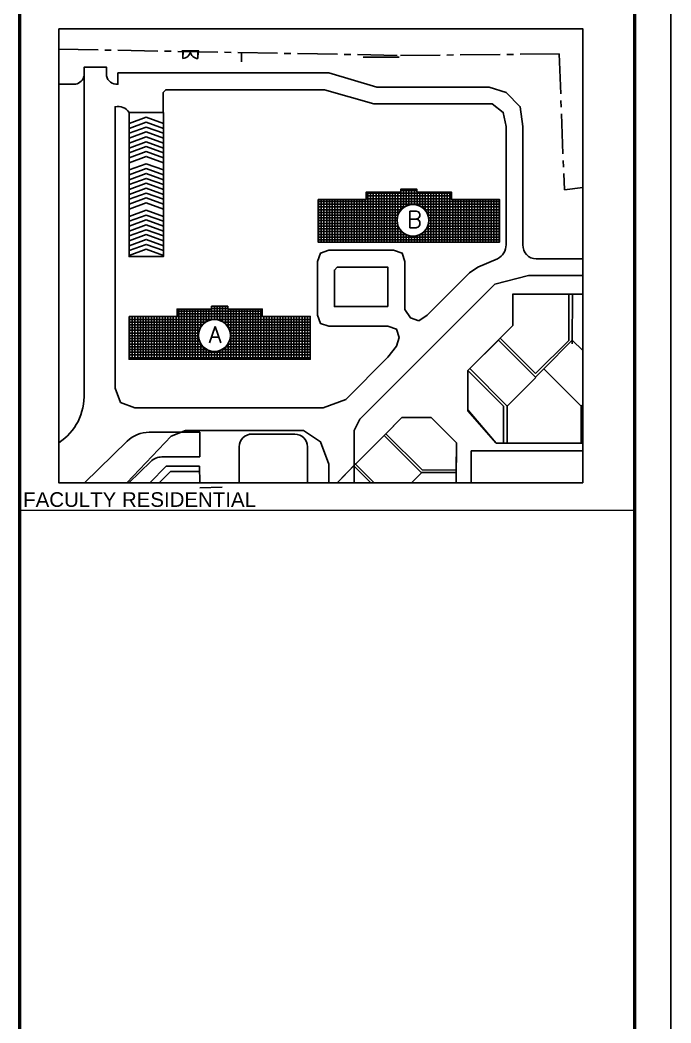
# Model space of a CAD drawing. Extents: x -200722 to 834823, y -494970 to 88783.
# Drawn here: x 305396 to 315183, y -69395 to -54327 of the extents above; entities that cross this region are included whole.
import ezdxf

# ---------------------------------------------------------------- set-up
doc = ezdxf.new("R2010")
doc.units = 0
doc.header["$LTSCALE"] = 100
doc.header["$MEASUREMENT"] = 0
doc.linetypes.add('CENTER2', pattern=[1.125, 0.75, -0.125, 0.125, -0.125])
doc.layers.get('0').update_dxf_attribs({"linetype": 'CONTINUOUS'})
doc.layers.add('9_PRINT BOUNDARY_NON PRINT', color=32, linetype='CONTINUOUS', plot=False)
doc.layers.add('9_TITLE TEXT', color=7, linetype='CONTINUOUS', lineweight=20)
doc.styles.get("Standard").update_dxf_attribs({"font": 'simplex.shx'})
doc.styles.add('TITLES', font='arial.ttf')
pattern_1 = [(90, (140930.037, -121429.756), (-41.188003, 7e-15), []), (180, (140930.037, -121429.756), (-7e-15, -41.188003), [])]

msp = doc.modelspace()

# ---------------------------------------------------------------- hatches: boundary and pattern name
h = msp.add_hatch()
h.set_pattern_fill('ANSI37', color=8, scale=12.972599, angle=45)
h.set_pattern_definition(pattern_1)
edge = h.paths.add_edge_path()
edge.add_arc((311303.1, -57336.2), 238.5, 0, 360)
h.paths.add_polyline_path([(309879.4, -57021.3), (309879.4, -57664.6), (312602.8, -57664.6), (312602.8, -57021.3), (311881.5, -57021.6), (311881.5, -56910.7), (311370.3, -56910.7), (311370.3, -56905.7), (311363, -56905.7), (311363, -56869.5), (311119.2, -56869.5), (311119.2, -56905.7), (311112, -56905.7), (311112, -56910.7), (310600.8, -56910.7), (310600.8, -57021.3)])
h = msp.add_hatch()
h.set_pattern_fill('ANSI37', color=8, scale=12.972599, angle=45)
h.set_pattern_definition(pattern_1)
edge = h.paths.add_edge_path()
edge.add_arc((308319.5, -59066.2), 238.5, 0, 360)
h.paths.add_polyline_path([(307036.5, -58779.3), (307036.5, -59422.6), (309759.9, -59422.6), (309759.9, -58779.3), (309038.6, -58779.6), (309038.6, -58668.8), (308527.3, -58668.8), (308527.3, -58663.8), (308520.1, -58663.8), (308520.1, -58627.5), (308276.3, -58627.5), (308276.3, -58663.8), (308269.1, -58663.8), (308269, -58668.8), (307757.9, -58668.8), (307757.9, -58779.3)])

# ---------------------------------------------------------------- linework, layer by layer
at = {"color": 18, "linetype": 'CENTER2', "ltscale": 8, "true_color": 0x000000}
for p, q in [((305968.7, -54765.9), (311114.7, -54858.9)), ((311114.7, -54858.9), (313501.6, -54836.4)), ((313501.6, -54836.4), (313579.7, -56878.9)), ((313579.7, -56878.9), (313855.2, -56841.2))]:
    msp.add_line(p, q, dxfattribs=at)
at = {"color": 18, "true_color": 0x000000}
for p, q in [((307842.1, -54790.1), (307831.5, -54790)), ((307834.6, -54799.5), (307834.7, -54787.9)), ((307838.3, -54799.5), (307834.6, -54799.5)), ((307834.7, -54787.9), (307838.4, -54788)), ((307835.4, -54788.6), (307835.3, -54798.9)), ((307835.6, -54799.2), (307838, -54799.2)), ((307838.1, -54788.3), (307835.7, -54788.3)), ((307838.3, -54799.5), (307838.3, -54799.5)), ((307838.3, -54799.5), (307842, -54799.5)), ((307838.4, -54788), (307838.4, -54788)), ((307842.1, -54788), (307838.4, -54788)), ((307841.1, -54799.2), (307838.6, -54799.2)), ((307838.7, -54788.3), (307841.1, -54788.3)), ((307841.4, -54788.6), (307841.3, -54798.9)), ((307842.7, -54796.2), (307841.9, -54902.7)), ((307842, -54799.5), (307842.1, -54788)), ((307842.1, -54788), (308073, -54789.7)), ((307842.1, -54790.1), (308073, -54791.8)), ((307846.2, -54796.2), (307842.7, -54796.2)), ((307846.9, -54792.7), (307844.9, -54792.6)), ((307844.9, -54794.9), (307846.9, -54795)), ((307845.4, -54902.8), (307846.2, -54796.2)), ((307950, -54792.8), (307853.8, -54792.1)), ((307950, -54796.3), (307853.8, -54795.6)), ((307965, -54792.9), (308061.2, -54793.7)), ((307965, -54796.4), (308061.1, -54797.1)), ((308068, -54904.4), (308068.8, -54797.9)), ((308068.1, -54794.3), (308070.1, -54794.3)), ((308070, -54796.6), (308068.1, -54796.6)), ((308068.8, -54797.9), (308072.2, -54797.9)), ((308072.2, -54797.9), (308071.4, -54904.4)), ((308072.9, -54801.2), (308073, -54789.7)), ((308076.6, -54801.3), (308072.9, -54801.2)), ((308073, -54789.7), (308080.4, -54789.8)), ((308073, -54791.8), (308083.6, -54791.9)), ((308073.6, -54790.3), (308073.6, -54800.6)), ((308073.8, -54800.9), (308076.3, -54800.9)), ((308076.4, -54790), (308073.9, -54790)), ((308076.6, -54801.2), (308076.6, -54801.3)), ((308076.6, -54801.3), (308080.3, -54801.3)), ((308076.7, -54789.7), (308076.7, -54789.8)), ((308076.9, -54790.1), (308079.4, -54790.1)), ((308079.3, -54801), (308076.9, -54801)), ((308079.7, -54790.3), (308079.6, -54800.7)), ((308080.3, -54801.3), (308080.4, -54789.8)), ((308727.8, -54815.8), (308727.7, -54954.8)), ((307841.9, -54902.7), (307845.4, -54902.8)), ((308071.4, -54904.4), (308068, -54904.4)), ((311095.8, -54886.9), (310555.8, -54886.6)), ((306359, -55037.2, 30.5), (306359, -60013.9)), ((313274.8, -59561), (313144.5, -59691.2)), ((307339.5, -60519.3), (308100.2, -60519.7)), ((308100.2, -60519.7), (308100, -60891.6)), ((309526.6, -60547.6), (308882.5, -60547.2)), ((306362.7, -61279.9), (307008.4, -60653.4)), ((308692.1, -61279.9), (308692.4, -60737.1)), ((309716.3, -61279.9), (309716.5, -60737.7)), ((312176.7, -60800.2), (312176.4, -61279.9)), ((313855.2, -60801.1), (312176.7, -60800.2)), ((307031.2, -61279.9), (307362.6, -60958.4)), ((308100, -60891.6), (307528.2, -60891.3)), ((307345, -61279.9), (307594.2, -61031)), ((307489.1, -61279.9), (307657.3, -61111.9)), ((307594.2, -61031), (308092.1, -61028.9)), ((307657.3, -61111.9), (308093.8, -61109.2)), ((308092.1, -61028.9), (308097.4, -61279.9)), ((308099, -61355.2), (308436.1, -61344.7))]:
    msp.add_line(p, q, dxfattribs=at)
at = {"color": 8}
for p, q in [((312804.9, -58918.7), (312805.2, -58439.1)), ((313855.2, -58444.4), (312805.2, -58443.9)), ((313699.5, -59191.3), (313699.9, -58441)), ((312804.9, -58918.7), (312129, -59593.9)), ((312128.7, -60196.7), (312129, -59593.9)), ((312719.9, -60115.4), (312719.6, -60686)), ((313830.7, -60117.5), (313830.4, -60686.6)), ((312556.8, -60685.9), (312128.7, -60196.7)), ((311137.8, -60299.6), (310869.6, -60567.5)), ((311137.8, -60299.6), (311576, -60299.8)), ((311955.8, -60680.1), (311576, -60299.8)), ((311955.8, -60680.1), (311955.5, -61279.9)), ((313855.2, -60686.6), (312556.8, -60685.9)), ((310444.9, -60991.7), (310162.5, -61279.9)), ((311425.4, -61123.9), (311955.6, -61124.2))]:
    msp.add_line(p, q, dxfattribs=at)
at = {"color": 18, "ltscale": 2, "true_color": 0x000000}
for p, q in [((312805.2, -58443.9), (312804.9, -58918.7)), ((313646, -58444.3), (312805.2, -58443.9)), ((313645.6, -59139.9), (313646, -58444.3)), ((312804.9, -58918.7), (312615.2, -59108.3)), ((312158.5, -59564.4), (312588.7, -59134.7)), ((312588.7, -59134.7), (313151.7, -59698.3)), ((312615.2, -59108.3), (313145.7, -59639.3)), ((313145.7, -59639.3), (313645.6, -59139.9)), ((313269.4, -59566.5), (313699.5, -59136.8)), ((313699.5, -59136.8), (313855.2, -59292.7)), ((312128.7, -60182.7), (312129, -59593.9)), ((312129, -59593.9), (312130.9, -59592)), ((312130.9, -59592), (312664.8, -60126.4)), ((312721.5, -60128), (312158.5, -59564.4)), ((313832.4, -60130.1), (313269.4, -59566.5)), ((313151.7, -59698.3), (312721.5, -60128)), ((313855.2, -60107.3), (313832.4, -60130.1)), ((312556.8, -60685.9), (312128.7, -60182.7)), ((312664.8, -60126.4), (312664.5, -60686)), ((311137.8, -60299.6), (310895.5, -60541.6)), ((311576, -60299.8), (311137.8, -60299.6)), ((311955.8, -60680.1), (311576, -60299.8)), ((310439.4, -60997.2), (310869.6, -60567.5)), ((310869.6, -60567.5), (311432.6, -61131.1)), ((310895.5, -60541.6), (311440.6, -61087.3)), ((311955.6, -61087.5), (311955.8, -60680.1)), ((312664.5, -60686), (312556.8, -60685.9)), ((310413.8, -61023.4), (310162.5, -61279.9)), ((310670.1, -61279.9), (310413.8, -61023.4)), ((310721.9, -61279.9), (310439.4, -60997.2)), ((311432.6, -61131.1), (311283.6, -61279.9)), ((311440.6, -61087.3), (311955.6, -61087.5))]:
    msp.add_line(p, q, dxfattribs=at)
at = {"color": 18, "true_color": 0x000000}
for points in [[(223222.7, -104400.4), (314632.7, -104400.4), (314632.7, -40160.4), (223222.7, -40160.4)], [(305978.8, -54458.9), (313855.2, -54458.9), (313855.2, -61279.9), (305978.8, -61279.9)]]:
    msp.add_lwpolyline(points, close=True, dxfattribs=at)
at = {"color": 18, "ltscale": 2, "true_color": 0x000000, "elevation": 30.5}
for points in [[(313855.2, -57913.6), (313157.9, -57913.6, -0.4368645), (312957.8, -57702.1), (312957.8, -55925.5), (312915.5, -55629.4), (312704, -55417.9), (312450.2, -55333.3), (310758.2, -55333.3), (310039.1, -55121.8), (306866.6, -55121.8), (306866.6, -55291, -0.3942949), (306697.4, -55164.1), (306697.4, -55037.2), (306359, -55037.2), (306359, -55164.1, -0.3016965), (306232.1, -55291), (305978.8, -55291)], [(311392.7, -58844.2), (311265.8, -58801.9), (311181.2, -58675), (311181.2, -57955.9), (311138.9, -57829), (311012, -57786.7), (310039.1, -57786.7), (309912.2, -57829), (309869.9, -57955.9), (309869.9, -58759.6), (309912.2, -58886.5), (310039.1, -58928.8), (310927.4, -58928.8), (311054.3, -58971.1), (311096.6, -59098), (311054.3, -59224.9), (310927.4, -59394.1), (310292.9, -60028.6), (309954.5, -60155.5), (307120.4, -60155.5), (306908.9, -60070.9), (306824.3, -59859.4), (306824.3, -55629.4, -0.3027756), (307035.8, -55714), (307547.8, -55714), (307547.8, -55417.9), (307585.7, -55375.6), (309975.7, -55375.6), (310715.9, -55587.1), (312492.5, -55587.1), (312661.7, -55714), (312704, -55925.5), (312704, -57702.1, -0.2847818), (312577.1, -57913.6), (312281, -58040.5), (312154.1, -58125.1), (311519.6, -58759.6), (311392.7, -58844.2)]]:
    msp.add_lwpolyline(points, format="xyb", dxfattribs=at)
at = {"color": 18, "true_color": 0x000000}
for points, elevation in [([(307035.8, -55714), (307552.6, -55714), (307552.6, -57880.2), (307035.8, -57880.2)], 30.5), ([(309879.4, -57021.3), (309879.4, -57664.6), (312602.8, -57664.6), (312602.8, -57021.3), (311881.5, -57021.6), (311881.5, -56910.7), (311370.3, -56910.7), (311370.3, -56905.7), (311363, -56905.7), (311363, -56869.5), (311119.2, -56869.5), (311119.2, -56905.7), (311112, -56905.7), (311112, -56910.7), (310600.8, -56910.7), (310600.8, -57021.3)], -160.5), ([(307036.5, -58779.3), (307036.5, -59422.6), (309759.9, -59422.6), (309759.9, -58779.3), (309038.6, -58779.6), (309038.6, -58668.8), (308527.3, -58668.8), (308527.3, -58663.8), (308520.1, -58663.8), (308520.1, -58627.5), (308276.3, -58627.5), (308276.3, -58663.8), (308269.1, -58663.8), (308269, -58668.8), (307757.9, -58668.8), (307757.9, -58779.3)], -160.5)]:
    msp.add_lwpolyline(points, close=True, dxfattribs=dict(at, elevation=elevation))
at = {"color": 18, "ltscale": 2, "true_color": 0x000000, "elevation": 30.5}
for points in [[(307036.4, -55882.2), (307294.2, -55788.3), (307552.2, -55882.2)], [(307036.4, -55955.7), (307294.2, -55861.8), (307552.2, -55955.7)], [(307036.4, -56029.1), (307294.2, -55935.3), (307552.2, -56029.1)], [(307036.4, -56102.6), (307294.2, -56008.8), (307552.2, -56102.6)], [(307036.4, -56176.1), (307294.2, -56082.2), (307552.2, -56176.1)], [(307036.4, -56249.6), (307294.2, -56155.7), (307552.2, -56249.6)], [(307036.4, -56323.1), (307294.2, -56229.2), (307552.2, -56323.1)], [(307036.4, -56396.5), (307294.2, -56302.7), (307552.2, -56396.5)], [(307036.4, -56470), (307294.2, -56376.1), (307552.2, -56470)], [(307036.4, -56579.5), (307294.2, -56485.6), (307552.2, -56579.5)], [(307036.4, -56653), (307294.2, -56559.1), (307552.2, -56653)], [(307036.4, -56726.4), (307294.2, -56632.6), (307552.2, -56726.4)], [(307036.4, -56799.9), (307294.2, -56706.1), (307552.2, -56799.9)], [(307036.4, -56873.4), (307294.2, -56779.5), (307552.2, -56873.4)], [(307036.4, -56946.9), (307294.2, -56853), (307552.2, -56946.9)], [(307036.4, -57020.4), (307294.2, -56926.5), (307552.2, -57020.4)], [(307036.4, -57093.8), (307294.2, -57000), (307552.2, -57093.8)], [(307036.4, -57167.3), (307294.2, -57073.4), (307552.2, -57167.3)], [(307036.4, -57276.8), (307294.2, -57182.9), (307552.2, -57276.8)], [(307036.4, -57350.3), (307294.2, -57256.4), (307552.2, -57350.3)], [(307036.4, -57423.8), (307294.2, -57329.9), (307552.2, -57423.8)], [(307036.4, -57497.2), (307294.2, -57403.4), (307552.2, -57497.2)], [(307036.4, -57570.7), (307294.2, -57476.8), (307552.2, -57570.7)], [(307036.4, -57644.2), (307294.2, -57550.3), (307552.2, -57644.2)], [(307036.4, -57717.7), (307294.2, -57623.8), (307552.2, -57717.7)], [(307036.4, -57791.1), (307294.2, -57697.3), (307552.2, -57791.1)], [(307036.4, -57864.6), (307294.2, -57770.7), (307552.2, -57864.6)], [(310927.4, -58632.7), (310123.7, -58632.7), (310123.7, -58082.8), (310166, -58040.5), (310927.4, -58040.5), (310927.4, -58632.7)], [(310419.8, -61279.9), (310419.8, -60493.9), (310504.4, -60324.7), (312534.8, -58294.3), (313042.4, -58167.4), (313855.2, -58167.4)], [(307002.3, -61279.9), (307670.3, -60578.5), (307881.8, -60493.9), (309658.4, -60493.9), (309912.2, -60663.1), (310039.1, -61001.5), (310039.1, -61279.9)]]:
    msp.add_lwpolyline(points, dxfattribs=at)
at = {"color": 7}
for centre in [(311303.1, -57336.2), (308319.5, -59066.2)]:
    msp.add_circle(centre, 238.5, dxfattribs=at)
at = {"color": 18, "true_color": 0x000000}
for centre, radius, start, end in [((307835.6, -54798.9), 0.277, 179.57806, 269.57806), ((307835.7, -54788.6), 0.277, 89.57806, 179.57806), ((307838, -54799.5), 0.277, 359.57806, 89.57806), ((307838.1, -54788), 0.277, 269.57806, 359.57806), ((307838.6, -54799.5), 0.277, 89.57806, 179.57806), ((307838.7, -54788), 0.277, 179.57806, 269.57806), ((307841.1, -54788.6), 0.277, 359.57806, 89.57806), ((307841.1, -54798.9), 0.277, 269.57806, 359.57806), ((307845, -54790.8), 112, 268.43577, 357.1367), ((308070, -54792.4), 112, 182.01942, 270.72035), ((308073.9, -54790.3), 0.277, 89.57806, 179.57806), ((308073.8, -54800.7), 0.277, 179.57806, 269.57806), ((308076.3, -54801.2), 0.277, 359.57806, 89.57806), ((308076.4, -54789.8), 0.277, 269.57806, 359.57806), ((308076.9, -54801.2), 0.277, 89.57806, 179.57806), ((308076.9, -54789.8), 0.277, 179.57806, 269.57806), ((308079.3, -54800.7), 0.277, 269.57806, 359.57806), ((308079.4, -54790.3), 0.277, 359.57806, 89.57806), ((305518.4, -59973.7), 841.6, 303.16715, 2.74016), ((307339.2, -60994.4), 475.1, 89.96936, 134.13263), ((308882.4, -60737.2), 190, 89.96936, 179.96936), ((309526.5, -60737.6), 190, 359.96936, 89.96936), ((307528, -61128.8), 237.5, 89.96936, 134.13263)]:
    msp.add_arc(centre, radius, start, end, dxfattribs=at)
at = {"layer": '9_PRINT BOUNDARY_NON PRINT', "color": 18, "true_color": 0x000000}
msp.add_lwpolyline([(222672.7, -104950.4), (315182.7, -104950.4), (315182.7, -39610.4), (222672.7, -39610.4)], close=True, dxfattribs=at)
at = {"layer": '9_TITLE TEXT', "color": 18, "lineweight": 50, "true_color": 0x000000}
msp.add_lwpolyline([(314632.7, -104400.4), (305392.7, -104400.4), (305392.7, -40160.4), (314632.7, -40160.4)], close=True, dxfattribs=at)
at = {"layer": '9_TITLE TEXT', "color": 18, "true_color": 0x000000}
for points in [[(314632.7, -40160.4), (314632.7, -104400.4)], [(305399.4, -61689.1), (305399.4, -53430.5)], [(305392.7, -61689.1), (314632.7, -61689.1)]]:
    msp.add_lwpolyline(points, dxfattribs=at)

# ---------------------------------------------------------------- texts
at = {"color": 7, "lineweight": -3}
for s, p in [('B', (311215.8, -57446.5)), ('A', (308232.2, -59176.5))]:
    msp.add_text(s, height=247.5, dxfattribs=at).set_placement(p)
at = {"layer": '9_TITLE TEXT', "color": 18, "true_color": 0x000000, "insert": (305442.8, -61421.2), "char_height": 220, "width": 13947.881, "attachment_point": 1, "style": 'TITLES'}
msp.add_mtext('FACULTY RESIDENTIAL', dxfattribs=at)

doc.saveas('drawing.dxf')
